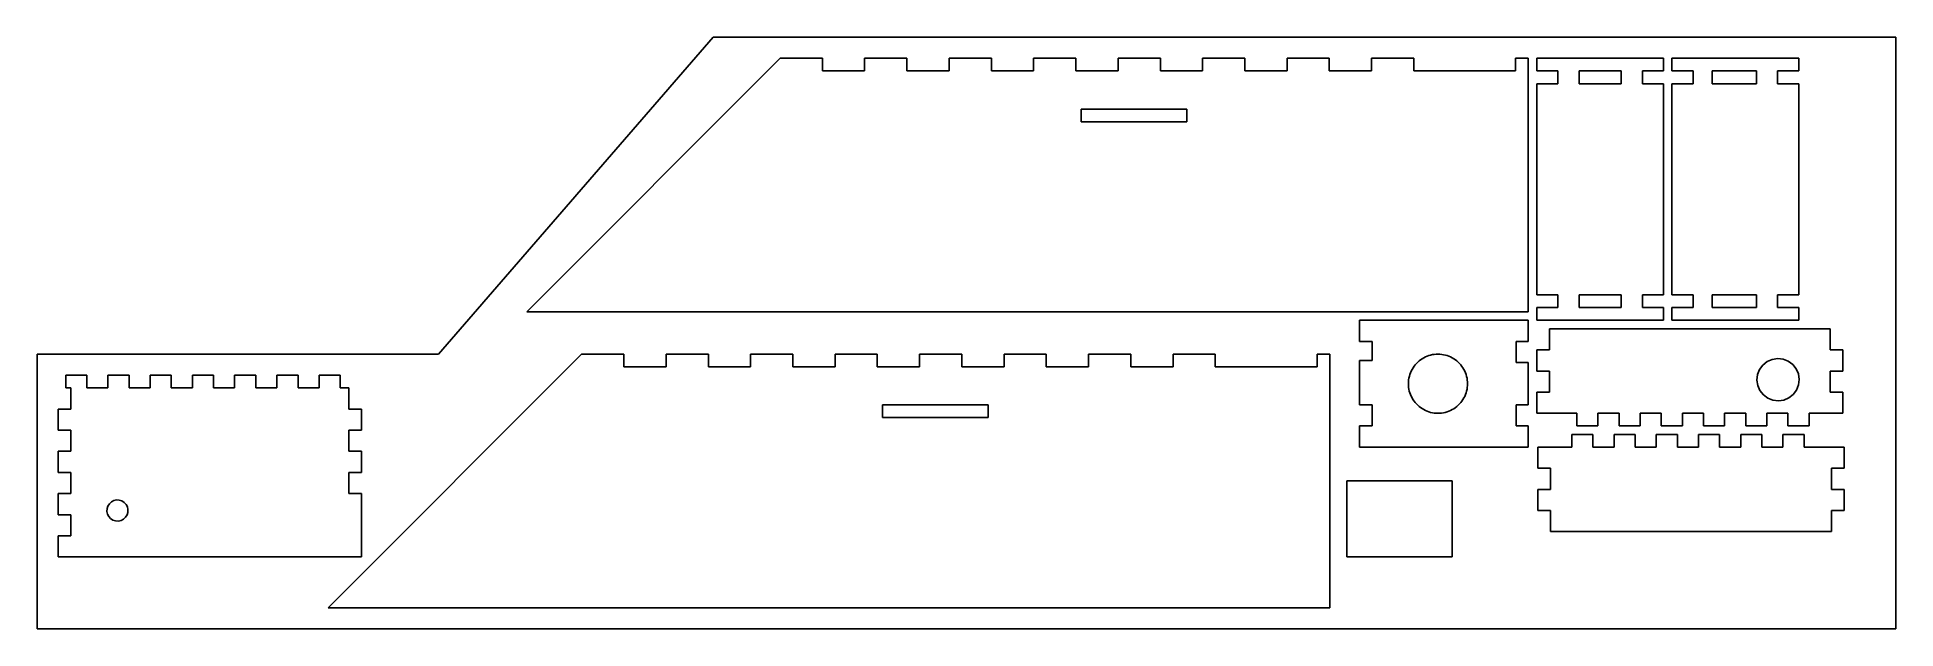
# Model space of a CAD drawing. Header units: centimetres. Extents: x -22 to 22, y -7 to 7.
import ezdxf

# ---------------------------------------------------------------- set-up
doc = ezdxf.new("R2010")
doc.units = ezdxf.units.CM
doc.layers.get('0').update_dxf_attribs({"linetype": 'CONTINUOUS'})
doc.layers.add('邊界', color=90, linetype='CONTINUOUS')

msp = doc.modelspace()

# ---------------------------------------------------------------- linework, layer by layer
for p, q in [((-4.411, 6.5), (-10.411, 0.5)), ((-3.411, 6.5), (-4.411, 6.5)), ((-3.411, 6.5), (-3.411, 6.2)), ((-2.411, 6.2), (-3.411, 6.2)), ((-1.411, 6.5), (-2.411, 6.5)), ((-2.411, 6.5), (-2.411, 6.2)), ((-1.411, 6.5), (-1.411, 6.2)), ((-0.411, 6.2), (-1.411, 6.2)), ((0.589, 6.5), (-0.411, 6.5)), ((-0.411, 6.5), (-0.411, 6.2)), ((0.589, 6.5), (0.589, 6.2)), ((1.589, 6.2), (0.589, 6.2)), ((2.589, 6.5), (1.589, 6.5)), ((1.589, 6.5), (1.589, 6.2)), ((2.589, 6.5), (2.589, 6.2)), ((3.589, 6.2), (2.589, 6.2)), ((4.589, 6.5), (3.589, 6.5)), ((3.589, 6.5), (3.589, 6.2)), ((4.589, 6.5), (4.589, 6.2)), ((5.589, 6.2), (4.589, 6.2)), ((6.589, 6.5), (5.589, 6.5)), ((5.589, 6.5), (5.589, 6.2)), ((6.589, 6.5), (6.589, 6.2)), ((7.589, 6.2), (6.589, 6.2)), ((7.589, 6.5), (8.589, 6.5)), ((7.589, 6.5), (7.589, 6.2)), ((8.589, 6.5), (8.589, 6.2)), ((9.589, 6.2), (8.589, 6.2)), ((10.589, 6.5), (9.589, 6.5)), ((9.589, 6.5), (9.589, 6.2)), ((10.589, 6.5), (10.589, 6.2)), ((13, 6.2), (10.589, 6.2)), ((13.3, 6.5), (13, 6.5)), ((13, 6.5), (13, 6.2)), ((13.3, 0.5), (13.3, 6.5)), ((16.5, 6.5), (13.5, 6.5)), ((13.5, 6.5), (13.5, 6.2)), ((13.5, 6.2), (14, 6.2)), ((14, 6.2), (14, 5.9)), ((14.5, 6.2), (14.5, 5.9)), ((14.5, 6.2), (15.5, 6.2)), ((15.5, 6.2), (15.5, 5.9)), ((16, 6.2), (16, 5.9)), ((16, 6.2), (16.5, 6.2)), ((16.5, 6.2), (16.5, 6.5)), ((19.7, 6.5), (16.7, 6.5)), ((16.7, 6.5), (16.7, 6.2)), ((16.7, 6.2), (17.2, 6.2)), ((17.2, 6.2), (17.2, 5.9)), ((17.654, 6.2), (17.654, 5.9)), ((17.654, 6.2), (18.7, 6.2)), ((18.7, 6.2), (18.7, 5.9)), ((19.2, 6.2), (19.2, 5.9)), ((19.2, 6.2), (19.7, 6.2)), ((19.7, 6.2), (19.7, 6.5)), ((13.5, 5.9), (13.5, 0.9)), ((14, 5.9), (13.5, 5.9)), ((15.5, 5.9), (14.5, 5.9)), ((16.5, 5.9), (16, 5.9)), ((16.5, 0.9), (16.5, 5.9)), ((16.7, 5.9), (16.7, 0.9)), ((17.2, 5.9), (16.7, 5.9)), ((18.7, 5.9), (17.654, 5.9)), ((19.7, 5.9), (19.2, 5.9)), ((19.7, 0.9), (19.7, 5.9)), ((2.715, 5.3), (5.215, 5.3)), ((2.715, 5), (2.715, 5.3)), ((5.215, 5.3), (5.215, 5)), ((5.215, 5), (2.715, 5)), ((13.5, 0.9), (14, 0.9)), ((14, 0.9), (14, 0.6)), ((14.5, 0.9), (14.5, 0.6)), ((14.5, 0.9), (15.5, 0.9)), ((15.5, 0.9), (15.5, 0.6)), ((16, 0.9), (16, 0.6)), ((16, 0.9), (16.5, 0.9)), ((16.7, 0.9), (17.2, 0.9)), ((17.2, 0.9), (17.2, 0.6)), ((17.654, 0.9), (17.654, 0.6)), ((17.654, 0.9), (18.7, 0.9)), ((18.7, 0.9), (18.7, 0.6)), ((19.2, 0.9), (19.2, 0.6)), ((19.2, 0.9), (19.7, 0.9)), ((-10.411, 0.5), (13.3, 0.5)), ((13.5, 0.6), (13.5, 0.3)), ((14, 0.6), (13.5, 0.6)), ((15.5, 0.6), (14.5, 0.6)), ((16.5, 0.6), (16, 0.6)), ((16.5, 0.3), (16.5, 0.6)), ((16.7, 0.6), (16.7, 0.3)), ((17.2, 0.6), (16.7, 0.6)), ((18.7, 0.6), (17.654, 0.6)), ((19.7, 0.6), (19.2, 0.6)), ((19.7, 0.3), (19.7, 0.6)), ((9.3, 0.3), (13.3, 0.3)), ((9.3, -0.2), (9.3, 0.3)), ((13.3, 0.3), (13.3, -0.2)), ((13.5, 0.3), (16.5, 0.3)), ((20.447, 0.1), (13.8, 0.1)), ((13.8, 0.1), (13.8, -0.4)), ((16.7, 0.3), (19.7, 0.3)), ((20.447, -0.4), (20.447, 0.1)), ((9.3, -0.2), (9.6, -0.2)), ((9.6, -0.2), (9.6, -0.654)), ((13.011, -0.2), (13.3, -0.2)), ((13.011, -0.2), (13.011, -0.7)), ((13.5, -0.9), (13.5, -0.4)), ((13.5, -0.4), (13.8, -0.4)), ((20.747, -0.4), (20.447, -0.4)), ((20.747, -0.9), (20.747, -0.4)), ((-9.111, -0.5), (-15.111, -6.5)), ((-8.111, -0.5), (-9.111, -0.5)), ((-8.111, -0.5), (-8.111, -0.8)), ((-8.111, -0.8), (-7.111, -0.8)), ((-6.111, -0.5), (-7.111, -0.5)), ((-7.111, -0.5), (-7.111, -0.8)), ((-6.111, -0.5), (-6.111, -0.8)), ((-6.111, -0.8), (-5.111, -0.8)), ((-4.111, -0.5), (-5.111, -0.5)), ((-5.111, -0.5), (-5.111, -0.8)), ((-4.111, -0.5), (-4.111, -0.8)), ((-4.111, -0.8), (-3.111, -0.8)), ((-2.111, -0.5), (-3.111, -0.5)), ((-3.111, -0.5), (-3.111, -0.8)), ((-2.111, -0.5), (-2.111, -0.8)), ((-2.111, -0.8), (-1.111, -0.8)), ((-0.111, -0.5), (-1.111, -0.5)), ((-1.111, -0.5), (-1.111, -0.8)), ((-0.111, -0.5), (-0.111, -0.8)), ((-0.111, -0.8), (0.889, -0.8)), ((1.889, -0.5), (0.889, -0.5)), ((0.889, -0.5), (0.889, -0.8)), ((1.889, -0.5), (1.889, -0.8)), ((1.889, -0.8), (2.889, -0.8)), ((3.889, -0.5), (2.889, -0.5)), ((2.889, -0.5), (2.889, -0.8)), ((3.889, -0.5), (3.889, -0.8)), ((3.889, -0.8), (4.889, -0.8)), ((5.889, -0.5), (4.889, -0.5)), ((4.889, -0.5), (4.889, -0.8)), ((5.889, -0.5), (5.889, -0.8)), ((8.3, -0.8), (5.889, -0.8)), ((8.6, -0.5), (8.3, -0.5)), ((8.3, -0.5), (8.3, -0.8)), ((8.6, -6.5), (8.6, -0.5)), ((9.3, -0.654), (9.6, -0.654)), ((9.3, -1.7), (9.3, -0.654)), ((10.528, -0.901), (10.549, -0.862)), ((10.549, -0.862), (10.571, -0.824)), ((10.571, -0.824), (10.596, -0.788)), ((10.596, -0.788), (10.623, -0.753)), ((10.623, -0.753), (10.652, -0.72)), ((10.652, -0.72), (10.683, -0.689)), ((10.683, -0.689), (10.716, -0.66)), ((10.716, -0.66), (10.751, -0.633)), ((10.751, -0.633), (10.787, -0.608)), ((10.787, -0.608), (10.825, -0.586)), ((10.825, -0.586), (10.864, -0.566)), ((10.864, -0.566), (10.905, -0.549)), ((10.905, -0.549), (10.946, -0.534)), ((10.946, -0.534), (10.988, -0.522)), ((10.988, -0.522), (11.031, -0.512)), ((11.031, -0.512), (11.075, -0.505)), ((11.075, -0.505), (11.119, -0.501)), ((11.119, -0.501), (11.163, -0.5)), ((11.163, -0.5), (11.207, -0.501)), ((11.207, -0.501), (11.25, -0.506)), ((11.25, -0.506), (11.294, -0.513)), ((11.294, -0.513), (11.337, -0.522)), ((11.337, -0.522), (11.379, -0.535)), ((11.379, -0.535), (11.42, -0.55)), ((11.42, -0.55), (11.461, -0.567)), ((11.461, -0.567), (11.5, -0.587)), ((11.5, -0.587), (11.537, -0.61)), ((11.537, -0.61), (11.574, -0.634)), ((11.574, -0.634), (11.608, -0.661)), ((11.608, -0.661), (11.641, -0.691)), ((11.641, -0.691), (11.672, -0.722)), ((11.672, -0.722), (11.701, -0.755)), ((11.701, -0.755), (11.728, -0.79)), ((11.728, -0.79), (11.753, -0.826)), ((11.753, -0.826), (11.775, -0.864)), ((11.775, -0.864), (11.795, -0.903)), ((13.011, -0.7), (13.3, -0.7)), ((13.3, -0.7), (13.3, -1.7)), ((18.727, -0.985), (18.775, -0.863)), ((18.775, -0.863), (18.853, -0.759)), ((18.853, -0.759), (18.955, -0.677)), ((18.955, -0.677), (19.075, -0.625)), ((19.075, -0.625), (19.204, -0.606)), ((19.204, -0.606), (19.333, -0.621)), ((19.333, -0.621), (19.455, -0.669)), ((19.455, -0.669), (19.56, -0.747)), ((19.56, -0.747), (19.641, -0.849)), ((19.641, -0.849), (19.693, -0.969)), ((-21.325, -1), (-21.325, -1.3)), ((-20.825, -1), (-21.325, -1)), ((-21.325, -1.3), (-21.2, -1.3)), ((-21.2, -1.3), (-21.2, -1.8)), ((-20.825, -1.3), (-20.825, -1)), ((-20.325, -1.3), (-20.825, -1.3)), ((-20.325, -1), (-20.325, -1.3)), ((-19.825, -1), (-20.325, -1)), ((-19.825, -1.3), (-19.825, -1)), ((-19.325, -1.3), (-19.825, -1.3)), ((-19.325, -1), (-19.325, -1.3)), ((-18.825, -1), (-19.325, -1)), ((-18.825, -1.3), (-18.825, -1)), ((-18.325, -1.3), (-18.825, -1.3)), ((-18.325, -1), (-18.325, -1.3)), ((-17.825, -1), (-18.325, -1)), ((-17.825, -1.3), (-17.825, -1)), ((-17.325, -1.3), (-17.825, -1.3)), ((-17.325, -1), (-17.325, -1.3)), ((-16.825, -1), (-17.325, -1)), ((-16.825, -1.3), (-16.825, -1)), ((-16.325, -1.3), (-16.825, -1.3)), ((-16.325, -1), (-16.325, -1.3)), ((-15.825, -1), (-16.325, -1)), ((-15.825, -1.3), (-15.825, -1)), ((-15.325, -1.3), (-15.825, -1.3)), ((-15.325, -1), (-15.325, -1.3)), ((-14.825, -1), (-15.325, -1)), ((-14.825, -1.3), (-14.825, -1)), ((-14.625, -1.3), (-14.825, -1.3)), ((-14.625, -1.3), (-14.625, -1.8)), ((10.461, -1.199), (10.463, -1.155)), ((10.463, -1.243), (10.461, -1.199)), ((10.463, -1.155), (10.467, -1.111)), ((10.467, -1.286), (10.463, -1.243)), ((10.467, -1.111), (10.474, -1.068)), ((10.473, -1.33), (10.467, -1.286)), ((10.474, -1.068), (10.484, -1.025)), ((10.484, -1.025), (10.496, -0.982)), ((10.496, -0.982), (10.511, -0.941)), ((10.511, -0.941), (10.528, -0.901)), ((11.795, -0.903), (11.813, -0.943)), ((11.813, -0.943), (11.827, -0.985)), ((11.827, -0.985), (11.84, -1.027)), ((11.84, -1.027), (11.849, -1.07)), ((11.849, -1.07), (11.856, -1.114)), ((11.856, -1.289), (11.849, -1.332)), ((11.856, -1.114), (11.86, -1.157)), ((11.86, -1.245), (11.856, -1.289)), ((11.86, -1.157), (11.861, -1.201)), ((11.861, -1.201), (11.86, -1.245)), ((13.8, -0.9), (13.5, -0.9)), ((13.8, -0.9), (13.8, -1.4)), ((18.712, -1.115), (18.727, -0.985)), ((18.731, -1.244), (18.712, -1.115)), ((18.783, -1.363), (18.731, -1.244)), ((19.697, -1.227), (19.649, -1.349)), ((19.693, -0.969), (19.712, -1.098)), ((19.712, -1.098), (19.697, -1.227)), ((20.447, -0.9), (20.747, -0.9)), ((20.447, -1.4), (20.447, -0.9)), ((0.515, -1.7), (-1.985, -1.7)), ((-1.985, -1.7), (-1.985, -2)), ((0.515, -1.7), (0.515, -2)), ((9.3, -1.7), (9.6, -1.7)), ((9.6, -2.2), (9.6, -1.7)), ((10.483, -1.373), (10.473, -1.33)), ((10.495, -1.415), (10.483, -1.373)), ((10.51, -1.457), (10.495, -1.415)), ((10.527, -1.497), (10.51, -1.457)), ((10.547, -1.536), (10.527, -1.497)), ((10.57, -1.574), (10.547, -1.536)), ((10.594, -1.61), (10.57, -1.574)), ((10.621, -1.645), (10.594, -1.61)), ((10.65, -1.678), (10.621, -1.645)), ((10.681, -1.709), (10.65, -1.678)), ((10.714, -1.739), (10.681, -1.709)), ((10.749, -1.766), (10.714, -1.739)), ((11.607, -1.74), (11.572, -1.767)), ((11.64, -1.711), (11.607, -1.74)), ((11.671, -1.68), (11.64, -1.711)), ((11.7, -1.647), (11.671, -1.68)), ((11.727, -1.612), (11.7, -1.647)), ((11.752, -1.576), (11.727, -1.612)), ((11.774, -1.538), (11.752, -1.576)), ((11.794, -1.499), (11.774, -1.538)), ((11.812, -1.459), (11.794, -1.499)), ((11.827, -1.418), (11.812, -1.459)), ((11.839, -1.375), (11.827, -1.418)), ((11.849, -1.332), (11.839, -1.375)), ((13.011, -1.7), (13.3, -1.7)), ((13.011, -1.7), (13.011, -2.2)), ((13.5, -1.4), (13.8, -1.4)), ((13.5, -1.9), (13.5, -1.4)), ((18.865, -1.466), (18.783, -1.363)), ((18.969, -1.543), (18.865, -1.466)), ((19.091, -1.591), (18.969, -1.543)), ((19.221, -1.606), (19.091, -1.591)), ((19.35, -1.587), (19.221, -1.606)), ((19.469, -1.535), (19.35, -1.587)), ((19.572, -1.454), (19.469, -1.535)), ((19.649, -1.349), (19.572, -1.454)), ((20.747, -1.4), (20.447, -1.4)), ((20.747, -1.9), (20.747, -1.4)), ((-21.5, -1.8), (-21.5, -2.3)), ((-21.5, -1.8), (-21.2, -1.8)), ((-14.325, -1.8), (-14.625, -1.8)), ((-14.325, -2.3), (-14.325, -1.8)), ((0.515, -2), (-1.985, -2)), ((9.3, -2.2), (9.6, -2.2)), ((9.3, -2.7), (9.3, -2.2)), ((10.785, -1.79), (10.749, -1.766)), ((10.823, -1.813), (10.785, -1.79)), ((10.862, -1.833), (10.823, -1.813)), ((10.902, -1.85), (10.862, -1.833)), ((10.944, -1.865), (10.902, -1.85)), ((10.986, -1.878), (10.944, -1.865)), ((11.029, -1.887), (10.986, -1.878)), ((11.072, -1.894), (11.029, -1.887)), ((11.116, -1.899), (11.072, -1.894)), ((11.16, -1.9), (11.116, -1.899)), ((11.204, -1.899), (11.16, -1.9)), ((11.248, -1.895), (11.204, -1.899)), ((11.291, -1.888), (11.248, -1.895)), ((11.334, -1.878), (11.291, -1.888)), ((11.376, -1.866), (11.334, -1.878)), ((11.418, -1.851), (11.376, -1.866)), ((11.458, -1.834), (11.418, -1.851)), ((11.497, -1.814), (11.458, -1.834)), ((11.535, -1.792), (11.497, -1.814)), ((11.572, -1.767), (11.535, -1.792)), ((13.011, -2.2), (13.3, -2.2)), ((13.3, -2.2), (13.3, -2.7)), ((13.5, -1.9), (14.447, -1.9)), ((14.447, -2.2), (14.447, -1.9)), ((14.947, -1.9), (15.447, -1.9)), ((14.947, -1.9), (14.947, -2.2)), ((15.447, -2.2), (15.447, -1.9)), ((15.947, -1.9), (15.947, -2.2)), ((15.947, -1.9), (16.447, -1.9)), ((16.447, -2.2), (16.447, -1.9)), ((16.947, -1.9), (17.447, -1.9)), ((16.947, -1.9), (16.947, -2.2)), ((17.447, -2.2), (17.447, -1.9)), ((17.947, -1.9), (18.447, -1.9)), ((17.947, -1.9), (17.947, -2.2)), ((18.447, -2.2), (18.447, -1.9)), ((18.947, -1.9), (18.947, -2.2)), ((18.947, -1.9), (19.447, -1.9)), ((19.447, -2.2), (19.447, -1.9)), ((19.947, -1.9), (20.747, -1.9)), ((19.947, -1.9), (19.947, -2.2)), ((-21.5, -2.3), (-21.2, -2.3)), ((-21.2, -2.3), (-21.2, -2.8)), ((-14.325, -2.3), (-14.625, -2.3)), ((-14.625, -2.3), (-14.625, -2.8)), ((14.329, -2.7), (14.329, -2.4)), ((14.329, -2.4), (14.829, -2.4)), ((14.947, -2.2), (14.447, -2.2)), ((14.829, -2.4), (14.829, -2.7)), ((15.329, -2.7), (15.329, -2.4)), ((15.329, -2.4), (15.829, -2.4)), ((15.947, -2.2), (15.447, -2.2)), ((15.829, -2.4), (15.829, -2.7)), ((16.329, -2.7), (16.329, -2.4)), ((16.329, -2.4), (16.829, -2.4)), ((16.947, -2.2), (16.447, -2.2)), ((16.829, -2.4), (16.829, -2.7)), ((17.329, -2.4), (17.829, -2.4)), ((17.329, -2.7), (17.329, -2.4)), ((17.947, -2.2), (17.447, -2.2)), ((17.829, -2.4), (17.829, -2.7)), ((18.329, -2.7), (18.329, -2.4)), ((18.329, -2.4), (18.829, -2.4)), ((18.947, -2.2), (18.447, -2.2)), ((18.829, -2.4), (18.829, -2.7)), ((19.329, -2.4), (19.829, -2.4)), ((19.329, -2.7), (19.329, -2.4)), ((19.947, -2.2), (19.447, -2.2)), ((19.829, -2.4), (19.829, -2.7)), ((-21.5, -2.8), (-21.5, -3.299)), ((-21.5, -2.8), (-21.2, -2.8)), ((-14.325, -2.8), (-14.625, -2.8)), ((-14.325, -2.8), (-14.325, -3.299)), ((13.3, -2.7), (9.3, -2.7)), ((14.329, -2.7), (13.529, -2.7)), ((13.529, -2.7), (13.529, -3.2)), ((15.329, -2.7), (14.829, -2.7)), ((16.329, -2.7), (15.829, -2.7)), ((17.329, -2.7), (16.829, -2.7)), ((18.329, -2.7), (17.829, -2.7)), ((19.329, -2.7), (18.829, -2.7)), ((20.776, -2.7), (19.829, -2.7)), ((20.776, -2.7), (20.776, -3.2)), ((-21.5, -3.299), (-21.2, -3.299)), ((-21.2, -3.299), (-21.2, -3.799)), ((-14.325, -3.299), (-14.625, -3.3)), ((-14.625, -3.3), (-14.625, -3.799)), ((13.529, -3.2), (13.829, -3.2)), ((13.829, -3.2), (13.829, -3.7)), ((20.776, -3.2), (20.476, -3.2)), ((20.476, -3.7), (20.476, -3.2)), ((-21.5, -3.799), (-21.5, -4.299)), ((-21.5, -3.799), (-21.2, -3.799)), ((-20.122, -3.951), (-20.185, -3.965)), ((-20.056, -3.954), (-20.122, -3.951)), ((-19.994, -3.973), (-20.056, -3.954)), ((-14.325, -3.799), (-14.625, -3.799)), ((-14.325, -5.3), (-14.325, -3.799)), ((13.529, -3.7), (13.529, -4.2)), ((13.829, -3.7), (13.529, -3.7)), ((20.476, -3.7), (20.776, -3.7)), ((20.776, -3.7), (20.776, -4.2)), ((-21.5, -4.299), (-21.2, -4.299)), ((-21.2, -4.299), (-21.2, -4.799)), ((-20.346, -4.156), (-20.349, -4.222)), ((-20.349, -4.222), (-20.335, -4.285)), ((-20.327, -4.094), (-20.346, -4.156)), ((-20.335, -4.285), (-20.305, -4.343)), ((-20.291, -4.039), (-20.327, -4.094)), ((-20.305, -4.343), (-20.261, -4.391)), ((-20.243, -3.995), (-20.291, -4.039)), ((-20.261, -4.391), (-20.206, -4.427)), ((-20.185, -3.965), (-20.243, -3.995)), ((-19.939, -4.009), (-19.994, -3.973)), ((-19.957, -4.405), (-19.909, -4.361)), ((-19.895, -4.057), (-19.939, -4.009)), ((-19.909, -4.361), (-19.873, -4.306)), ((-19.865, -4.115), (-19.895, -4.057)), ((-19.873, -4.306), (-19.854, -4.244)), ((-19.851, -4.178), (-19.865, -4.115)), ((-19.854, -4.244), (-19.851, -4.178)), ((13.529, -4.2), (13.829, -4.2)), ((13.829, -4.2), (13.829, -4.7)), ((20.776, -4.2), (20.476, -4.2)), ((20.476, -4.7), (20.476, -4.2)), ((-21.5, -4.799), (-21.5, -5.3)), ((-21.5, -4.799), (-21.2, -4.799)), ((-20.206, -4.427), (-20.144, -4.446)), ((-20.144, -4.446), (-20.078, -4.449)), ((-20.078, -4.449), (-20.015, -4.435)), ((-20.015, -4.435), (-19.957, -4.405)), ((13.829, -4.7), (20.476, -4.7)), ((-21.5, -5.3), (-14.325, -5.3)), ((-15.111, -6.5), (8.6, -6.5))]:
    msp.add_line(p, q)
at = {"layer": '邊界'}
for p, q in [((-6, 7), (-12.5, -0.5)), ((22, 7), (-6, 7)), ((22, -7), (22, 7)), ((-22, -0.5), (-12.5, -0.5)), ((-22, -7), (-22, -0.5)), ((9, -5.3), (9, -3.5)), ((9, -3.5), (11.5, -3.5)), ((11.5, -3.5), (11.5, -5.3)), ((11.5, -5.3), (9, -5.3)), ((-22, -7), (22, -7))]:
    msp.add_line(p, q, dxfattribs=at)

doc.saveas('drawing.dxf')
